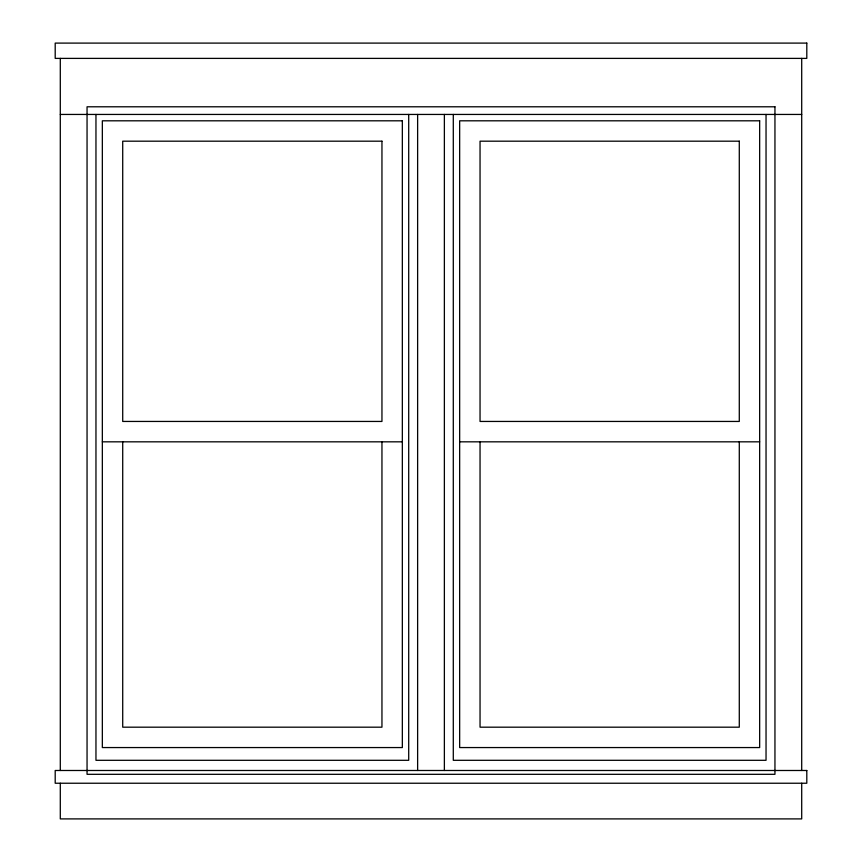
<?xml version="1.0" encoding="UTF-8"?>
<svg xmlns="http://www.w3.org/2000/svg" width="862" height="862" viewBox="0 0 862 862"><rect width="100%" height="100%" fill="white"/><g stroke="black" fill="none" stroke-linecap="round" stroke-linejoin="round"><path stroke-width="1.29" d="M60.297 114.441L801.703 114.441M102.341 441.829L402.338 441.829M459.661 441.829L759.659 441.829M801.703 58.39L801.703 770.488M801.703 783.235L801.703 818.9L60.297 818.9L60.297 783.235M766.038 114.441L766.038 760.306L453.293 760.306L453.293 114.441M739.284 441.829L739.284 727.183L480.048 727.183L480.048 441.829M444.372 114.441L444.372 770.488M417.628 114.441L417.628 770.488M408.707 114.441L408.707 760.306L95.962 760.306L95.962 114.441M381.952 441.829L381.952 727.183L122.716 727.183L122.716 441.829M60.297 58.39L60.297 770.488M806.8 43.1L55.2 43.1L55.2 58.39L806.8 58.39L806.8 43.1M774.949 106.791L87.051 106.791L87.051 774.313L774.949 774.313L774.949 106.791M402.338 120.809L102.341 120.809L102.341 747.559L402.338 747.559L402.338 120.809M759.659 120.809L459.661 120.809L459.661 747.559L759.659 747.559L759.659 120.809M381.952 141.185L122.716 141.185L122.716 421.443L381.952 421.443L381.952 141.185M739.284 141.185L480.048 141.185L480.048 421.443L739.284 421.443L739.284 141.185M806.8 770.488L55.2 770.488L55.2 783.235L806.8 783.235L806.8 770.488"/></g></svg>
